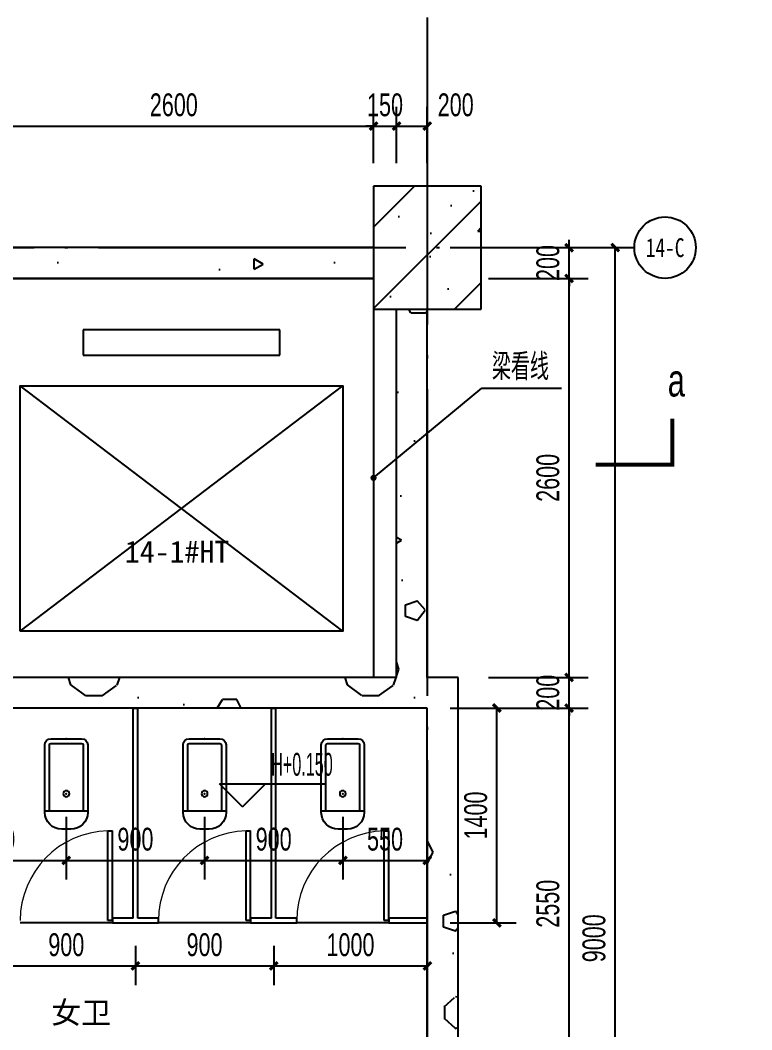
# Model space of a CAD drawing. Extents: x -26219 to 315419, y -160410 to -120810.
# Drawn here: x 282539 to 287301, y -135640 to -129061 of the extents above; entities that cross this region are included whole.
import ezdxf
from ezdxf.enums import TextEntityAlignment as Align
from ezdxf.xclip import XClip

# ---------------------------------------------------------------- set-up
doc = ezdxf.new("R2010")
doc.units = 0
doc.header["$LTSCALE"] = 1000
doc.header["$MEASUREMENT"] = 0
doc.header["$XCLIPFRAME"] = 0
doc.linetypes.add('104-14# 核心筒$2$DOTE', pattern=[2.4200000000000004, 2, -0.2, 0.02, -0.2])
for name, color, linetype in [('01-标注_尺寸', 124, 'Continuous'), ('01-标注_标高', 200, 'Continuous'), ('01-标注_符号', 200, 'Continuous'), ('02-TEXT_标注', 130, 'Continuous'), ('104-14# 核心筒$0$A-E_电梯', 171, 'Continuous'), ('104-14# 核心筒$0$A-I_卫-洁具', 241, 'Continuous'), ('104-14# 核心筒$0$A-I_卫-隔断', 214, 'Continuous'), ('104-14# 核心筒$0$A_STR-砌块墙', 121, 'Continuous'), ('104-14# 核心筒$2$01-标注_轴线坐标', 132, 'Continuous'), ('104-14# 核心筒$2$05-填充_天正', 26, 'Continuous'), ('104-14# 核心筒$2$A_AXIS-轴线', 36, '104-14# 核心筒$2$DOTE'), ('104-14# 核心筒$2$A_STR-砼柱', 51, 'Continuous'), ('104-14# 核心筒$2$AXIS_TEXT', 7, 'Continuous'), ('建-标注-文本', 254, 'Continuous'), ('建-标注-索引', 75, 'Continuous')]:
    doc.layers.add(name, color=color, linetype=linetype)
doc.styles.add('104-14# 核心筒$3$_TCH_AXIS', font='STXIHEI_0.TTF', dxfattribs={"width": 0.75})
doc.styles.add('_TCH_DIM', font='ros.shx', dxfattribs={"width": 0.75, "bigfont": 'jd.shx'})
doc.styles.add('_TCH_DIM_T3', font='ros.shx', dxfattribs={"width": 0.7058823529411765, "bigfont": 'jd.shx'})
doc.styles.add('_TCH_LABEL', font='ros.shx', dxfattribs={"bigfont": 'jd.shx'})
doc.styles.get("Standard").update_dxf_attribs({"font": 'STXIHEI_0.TTF'})
doc.dimstyles.new('_TCH_ARCH&&50', dxfattribs={"dimtxt": 148.75, "dimasz": 50, "dimexe": 125, "dimexo": 150, "dimgap": 63.12500000000001, "dimtad": 1, "dimdec": 0, "dimzin": 0, "dimdsep": 46, "dimtxsty": '_TCH_DIM_T3', "dimblk": 'ARCHTICK', "dimcen": 0.09, "dimclrt": 7, "dimazin": 2, "dimtfac": 1, "dimtdec": 0, "dimtix": 1, "dimtmove": 2, "dimatfit": 3, "dimfxl": 0, "dimtolj": 1, "dimtzin": 0, "dimarcsym": 0})
pattern_1 = [(0, (531, -549), (900, 1800), [0, -1800]), (0, (-522, -792), (900, 1800), [0, -1800]), (0, (63, -810), (900, 1800), [0, -1800]), (0, (702, -279), (900, 1800), [0, -1800]), (0, (-45, -900), (900, 1800), [0, -1800]), (0, (882, 855), (900, 1800), [0, -1800]), (0, (333.0000000000001, 711), (900, 1800), [0, -1800]), (0, (621, 486.0000000000001), (900, 1800), [0, -1800]), (0, (-846, 450), (900, 1800), [0, -1800]), (0, (36, 369), (900, 1800), [0, -1800]), (0, (-306, -90), (900, 1800), [0, -1800]), (0, (-288, -765), (900, 1800), [0, -1800]), (0, (387, -837), (900, 1800), [0, -1800]), (0, (882, -45), (900, 1800), [0, -1800]), (0, (-801, -324), (900, 1800), [0, -1800]), (0, (-648, -18), (900, 1800), [0, -1800]), (0, (54, -144), (900, 1800), [0, -1800]), (0, (-198, -405), (900, 1800), [0, -1800]), (0, (-341.9999999999999, 189), (900, 1800), [0, -1800]), (0, (-117, 864), (900, 1800), [0, -1800]), (0, (-729, -702), (900, 1800), [0, -1800]), (0, (261, 495), (900, 1800), [0, -1800]), (0, (-576, 522), (900, 1800), [0, -1800]), (0, (-720, 756), (900, 1800), [0, -1800]), (130.601294, (771.428574, 291.428568), (-4499.999950292954, 5400.0000236093), [79.024662, -33111.33300000001]), (18.4349488, (642.857148, 325.714284), (4499.999983404209, 1799.999986719667), [81.31572000000001, -11302.8837]), (90, (642.857148, 248.571432), (900.0000000000001, 1800), [77.14285199999999, -3522.85695]), (161.565051, (720, 222.857136), (-4500.000022657823, 1799.999865817234), [81.31572000000001, -11302.8837]), (53.1301023, (720, 222.857136), (900.0000017013604, 1799.99999914932), [85.71428999999999, -8914.285499999998]), (135, (788.571432, -694.28556), (-900.0001087984293, 1799.999878185604), [72.73098, -5018.4378]), (45, (685.714284, -694.28556), (899.999994247131, 1799.999992736902), [72.73098, -5018.4378]), (135, (737.1428579999999, -745.7142600000001), (-900.0001087984293, 1799.999878185604), [72.73098, -5018.4378]), (45, (737.1428579999999, -745.7142600000001), (899.999994247131, 1799.999992736902), [72.73098, -5018.4378]), (116.565051, (-77.14278, 514.285722), (-0.0001565789601976064, 3599.999902060561), [95.83147799999999, -1916.6295]), (180, (-119.99988, 599.999994), (-899.9999999999998, 1800), [102.857148, -1697.14275]), (63.43494880000001, (-265.7141999999999, 514.285722), (8.14843605922988e-06, 3599.999982559008), [95.83147799999999, -1916.6295]), (116.565051, (-222.8571, 428.571432), (-0.0001565789601976064, 3599.999902060561), [95.83147799999999, -1916.6295]), (0, (-222.8571, 428.571432), (900, 1800), [102.857148, -1697.14275]), (63.43494880000001, (-119.99988, 428.571432), (8.14843605922988e-06, 3599.999982559008), [95.83147799999999, -1916.6295]), (107.102728, (599.999994, -94.28562000000001), (-2699.999896777364, 9000.00001452043), [116.584038, -48848.7075]), (143.972626, (565.714278, 17.142858), (-17099.99978321427, 12599.999985739), [116.584038, -24366.06]), (180, (471.428568, 85.71428999999999), (-899.9999999999998, 1800), [111.428568, -1688.5713]), (36.02737329999999, (265.71429, 17.142858), (17099.99987362977, 12599.99986416658), [116.584038, -24366.06]), (71.5650511, (231.428574, -85.71419999999999), (2700.000013860985, 8999.99998450437), [108.420948, -11275.7784]), (107.102728, (265.71429, -197.14284), (-2699.999896777364, 9000.00001452043), [116.584038, -48848.7075]), (143.972626, (360, -265.7141999999999), (-17099.99978321427, 12599.999985739), [116.584038, -24366.06]), (0, (360, -265.7141999999999), (900, 1800), [111.428568, -1688.5713]), (36.02737329999999, (471.428568, -265.7141999999999), (17099.99987362977, 12599.99986416658), [116.584038, -24366.06]), (71.5650511, (565.714278, -197.14284), (2700.000013860985, 8999.99998450437), [108.420948, -11275.7784]), (150.255118, (617.1428520000001, 745.714278), (-2700.000006390409, 1799.999977695058), [69.10506, -14442.9588]), (90, (557.1428579999999, 711.42858), (900.0000000000001, 1800), [68.571432, -3531.42825]), (29.7448813, (557.1428579999999, 711.42858), (2700.000001590055, 1799.999991593464), [69.10506, -14442.9588]), (116.565051, (197.142858, -531.42858), (-0.0001565789601976064, 3599.999902060561), [95.83147799999999, -1916.6295]), (168.690067, (154.285722, -445.7142), (-8100.000006009299, 1799.999954832327), [87.41176200000001, -18269.0565]), (41.18592510000001, (0, -488.5713), (22499.99986367597, 19799.99982686525), [91.11553199999999, -38177.406]), (90, (0, -574.28568), (900.0000000000001, 1800), [85.71428999999999, -3514.2855]), (138.814074, (68.571432, -634.28562), (-22499.99960007064, 19800.0001261089), [91.11553199999999, -38177.406]), (16.6992442, (68.571432, -634.28562), (29699.99977654917, 8999.999905734196), [89.48835000000001, -37495.6125]), (60.9453959, (154.285722, -608.57136), (899.9999976116269, 1799.999984078114), [88.248258, -36976.0185]), (109.983106, (-557.14284, 222.857136), (-4500.000016949792, 12599.99996665506), [100.326006, -42036.59249999999]), (155.556045, (-591.4285199999999, 317.142864), (-11700.00004459817, 5399.999887808896), [103.568958, -43395.39449999999]), (24.4439547, (-779.99994, 317.142864), (11700.00000583643, 5399.999974027204), [103.568958, -43395.39449999999]), (70.01689340000001, (-814.28562, 222.857136), (4500.000013566429, 12599.99996874217), [100.326006, -42036.5925]), (109.983106, (-779.99994, 128.571426), (-4500.000016949792, 12599.99996665506), [100.326006, -42036.59249999999]), (160.016893, (-685.7141399999999, 94.28571), (-4500.000002644889, 1799.999918000023), [100.326006, -20968.1325]), (19.9831065, (-685.7141399999999, 94.28571), (4499.999975293225, 1799.999997144084), [100.326006, -20968.1325]), (70.01689340000001, (-591.4285199999999, 128.571426), (4500.000013566429, 12599.99996874217), [100.326006, -42036.5925]), (122.005383, (111.428568, 59.999994), (-900.0001207844099, 1799.999908112359), [80.862696, -16900.302]), (18.4349488, (-8.57142, 102.857148), (4499.999983404209, 1799.999986719667), [81.31572000000001, -11302.8837]), (90, (-8.57142, 25.714278), (900.0000000000001, 1800), [77.14285199999999, -3522.85695]), (161.565051, (68.571432, 0), (-4500.000022657823, 1799.999865817234), [81.31572000000001, -11302.8837]), (54.46232220000002, (68.571432, 0), (6299.999990871777, 8999.999986518196), [73.73421, -30894.6345]), (116.565051, (-411.42852, -377.14284), (-0.0001565789601976064, 3599.999902060561), [95.83147799999999, -1916.6295]), (180, (-454.28562, -291.42846), (-899.9999999999998, 1800), [94.28571, -1705.7142]), (59.0362434, (-599.9999399999999, -377.14284), (900.0000029295945, 1799.999991263332), [99.95918399999998, -20891.46599999999]), (120.963756, (-548.57142, -462.85704), (-900.0001229938932, 1799.999917339799), [99.959184, -20891.466]), (0, (-548.57142, -462.85704), (900, 1800), [94.28571, -1705.7142]), (63.43494880000001, (-454.28562, -462.85704), (8.14843605922988e-06, 3599.999982559008), [95.83147799999999, -1916.6295])]

# ---------------------------------------------------------------- blocks, each defined once
blk = doc.blocks.new('104-14# 核心筒$0$$lvtry$00000200')
at = {"color": 0}
for p, q in [((-109.7834388052506, -40.0000000100008, 1e-08), (-109.7834388052433, -469.6564289897615, 1e-08)), ((99.78343880524335, -30.0000000100008, 1e-08), (-99.78343880524335, -30.0000000100008, 1e-08)), ((109.7834388052361, -469.6564289897615, 1e-08), (109.7834388052361, -40.0000000100008, 1e-08))]:
    blk.add_line(p, q, dxfattribs=at)
at = {"color": 0, "elevation": 1e-08}
blk.add_lwpolyline([(99.78343880524335, -1.000080374069512e-08), (-99.78343880524335, -1.000080374069512e-08, 0.4142135623730951), (-139.7834388052433, -40.0000000100008), (-139.7834388052433, -479.6564289897615, 0.4142135623730951), (-29.78343880524335, -589.6564289897615), (29.78343880523607, -589.6564289897615, 0.4142135623730903), (139.7834388052361, -479.6564289897633), (139.7834388052361, -40.0000000100008, 0.4142135623730951)], format="xyb", close=True, dxfattribs=at)
blk.add_lwpolyline([(139.7834388052361, -469.6564289897615), (-139.7834388052433, -469.6564289897615)], dxfattribs=at)
at = {"color": 0}
blk.add_circle((0, -358.6146012114659, 1e-08), 20, dxfattribs=at)
for centre, start, end in [((-99.78343880525063, -40.0000000100008, 1e-08), 90, 180), ((99.78343880523607, -40.0000000100008, 1e-08), 0, 90)]:
    blk.add_arc(centre, 10, start, end, dxfattribs=at)
for p in [(0, 0), (0, -358.6146012114659, 1e-08)]:
    blk.add_point(p, dxfattribs=at)
blk = doc.blocks.new('104-14# 核心筒$0$hgfasg')
at = {"yscale": -1}
blk.add_blockref('104-14# 核心筒$0$$lvtry$00000200', (0, 200), dxfattribs=at)
blk = doc.blocks.new('104-14# 核心筒$0$wrert')
for p, q in [((300.0000000001164, 200.0000000001637), (1900.000000000116, 2300.000000000164)), ((300.0000000001164, 2300.000000000164), (1900.000000000116, 200.0000000001637)), ((2265.000000000116, 1890.120000000174), (2100.000000000175, 1890.120000000174)), ((2100.000000000175, 1890.120000000174), (2100.000000000175, 609.8800000001538)), ((2265.000000000116, 609.8800000001538), (2265.000000000116, 1890.120000000174)), ((2100.000000000175, 609.8800000001538), (2265.000000000116, 609.8800000001538))]:
    blk.add_line(p, q)
for points in [[(1.164153218269348e-10, 2600.000000000278), (2600.000000000175, 2600.000000000278), (2600.000000000175, -3.819877747446299e-11), (1.164153218269348e-10, -3.819877747446299e-11)], [(300.0000000001164, 2300.000000000164), (1900.000000000116, 2300.000000000164), (1900.000000000116, 200.0000000001637), (300.0000000001164, 200.0000000001637), (300.0000000001164, 2300.000000000164)]]:
    blk.add_lwpolyline(points, close=True)
blk = doc.blocks.new('104-14# 核心筒$0$$DorLib2D$00000001')
for p, q in [((0.45, 0.9750000000000001), (0.5000000000000002, 0.9750000000000001)), ((0.45, 0), (0.45, 0.9750000000000001)), ((0.5, 0), (0.5, 0.9750000000000001)), ((0.5, 0), (0.45, 0))]:
    blk.add_line(p, q)
at = {"lineweight": 13}
blk.add_arc((0.475, 0), 0.975, 91.4692835813538, 180, dxfattribs=at)
blk = doc.blocks.new('104-14# 核心筒')
at = {"layer": '104-14# 核心筒$2$05-填充_天正'}
h = blk.add_hatch(dxfattribs=at)
h.set_pattern_fill('钢筋混凝土', color=256, scale=150, style=0)
h.set_pattern_definition([(45, (0, 0), (-265.1650429449553, 265.1650429449553), []), (49.99999999999999, (0, 0), (1075.89027390113, -94.12820247389266), [112.5, -1237.5]), (355, (0, 0), (-208.1270004195, 1128.288200550018), [90, -990]), (100.4514, (89.65752, -7.84401), (867.7640725710323, 1034.15931309143), [95.610285, -1051.713168]), (46.18420000000002, (0, 300), (1600.861572938467, -248.2785214935271), [168.75, -1856.25]), (96.6356, (133.4051175, 279.3100395), (1401.994058323055, 1461.176806350663), [143.415432, -1577.5695]), (351.1842, (0, 300), (1401.992917700441, 1461.177901387987), [135, -1485]), (21, (150, 225), (895.3605781776924, -603.9283359980083), [112.5, -1237.5]), (326.0000000000001, (150, 225), (364.9729978823726, 1087.725067570279), [90, -990]), (71.4514, (224.6133495, 174.672591), (1260.333942872235, 483.7957450649286), [95.610285, -1051.713168]), (37.50000000000001, (0, 0), (18.239782975936, 499.3407807469673), [0, -977.9999999999999, 0, -1005, 0, -993.75]), (7.499999999999999, (0, 0), (394.6043061632229, 591.6175678235404), [0, -573, 0, -955.5, 0, -378.75]), (327.5, (-334.5, 0), (800.7336542586136, -33.83230760156963), [0, -375, 0, -1170, 0, -1552.5]), (317.5, (-484.5, 0), (874.7792540135794, 150.1574734984766), [0, -487.5, 0, -777, 0, -1102.5])])
h.paths.add_polyline_path([(41049.99999999996, 105400), (41749.99999999996, 105400), (41749.99999999996, 106200), (41049.99999999996, 106200)])
h = blk.add_hatch(dxfattribs=at)
h.set_pattern_fill('加气混凝土', color=256, scale=150, style=0)
h.set_pattern_definition(pattern_1)
h.paths.add_polyline_path([(41049.99999999996, 105600.0002015423), (41049.99999999996, 105800.0002015422), (38250.00029705995, 105800.0002015423), (38450.00029705989, 105600.0002015423)])
h = blk.add_hatch(dxfattribs=at)
h.set_pattern_fill('加气混凝土', color=256, scale=150, style=0)
h.set_pattern_definition(pattern_1)
h.paths.add_polyline_path([(41400.00000000016, 105400), (41199.99999999998, 105400), (41199.99999999993, 103000.0002015423), (41300.00000000004, 102933.3335348756), (41400.00000000009, 103000.0002015424)])
h = blk.add_hatch(dxfattribs=at)
h.set_pattern_fill('加气混凝土', color=256, scale=150, style=0)
h.set_pattern_definition(pattern_1)
h.paths.add_polyline_path([(41300.00000000004, 102933.3335348756), (41199.99999999993, 103000.0002015423), (38450.00029705984, 103000.0002015423), (38350.00029705987, 102933.3335348755), (38350.00029705989, 102800.0002015422), (41300.00000000009, 102800.0002015422)])
h = blk.add_hatch(dxfattribs=at)
h.set_pattern_fill('加气混凝土', color=256, scale=150, style=0)
h.set_pattern_definition(pattern_1)
h.paths.add_polyline_path([(41400.00000000009, 102800.0002015424), (41600.00000000009, 103000.0002015424), (41400.00000000009, 103000.0002015424), (41300.00000000004, 102933.3335348756), (41300.00000000009, 102800.0002015422)])
h = blk.add_hatch(dxfattribs=at)
h.set_pattern_fill('加气混凝土', color=256, scale=150, style=0)
h.set_pattern_definition(pattern_1)
h.paths.add_polyline_path([(41466.66666666664, 100150.0002015421), (41600.00000000003, 100150.0002015422), (41600.00000000009, 103000.0002015424), (41400.00000000009, 102800.0002015424), (41400.00000000004, 100250.000201542)])
at = {"layer": '104-14# 核心筒$0$A-I_卫-隔断'}
for p, q in [((39484.99999999796, 101430.0002014765), (39484.99999999776, 102800.0002014765)), ((39484.99999999776, 102800.0002014765), (39514.99999999776, 102800.0002014765)), ((39514.99999999796, 101430.0002014764), (39514.99999999776, 102800.0002014765)), ((40384.99999999761, 101430.0002014764), (40384.99999999776, 102800.0002014765)), ((40384.99999999776, 102800.0002014765), (40414.99999999776, 102800.0002014765)), ((40414.99999999796, 101430.0002014767), (40414.99999999776, 102800.0002014765)), ((39349.99999988892, 101400.0002014765), (38749.99999988892, 101400.0002014765)), ((39484.99999999796, 101430.0002014765), (39349.99999988874, 101430.0002014768)), ((39349.99999988874, 101430.0002014768), (39349.99999988874, 101400.0002014766)), ((39349.99999988874, 101400.0002014766), (39499.99999999776, 101400.0002014765)), ((39499.99999999776, 101400.0002014765), (39649.99999988874, 101400.0002014764)), ((39649.99999988874, 101430.0002014762), (39514.99999999796, 101430.0002014764)), ((39649.99999988874, 101400.0002014764), (39649.99999988874, 101430.0002014762)), ((40249.99999988893, 101400.0002014765), (39649.99999988893, 101400.0002014765)), ((40384.99999999761, 101430.0002014764), (40249.99999988874, 101430.0002014762)), ((40249.99999988874, 101430.0002014762), (40249.99999988874, 101400.0002014764)), ((40249.99999988874, 101400.0002014764), (40399.99999999776, 101400.0002014765)), ((40399.99999999776, 101400.0002014765), (40549.99999988874, 101400.0002014767)), ((40549.99999988874, 101430.0002014767), (40414.99999999796, 101430.0002014767)), ((40549.99999988874, 101400.0002014767), (40549.99999988874, 101430.0002014767)), ((41149.99999988894, 101400.0002014765), (40549.99999988894, 101400.0002014765)), ((41400.00000000009, 101430.0002014765), (41149.99999989272, 101430.0002014766)), ((41149.99999989272, 101430.0002014766), (41149.99999989271, 101400.0002014767)), ((41149.99999989271, 101400.0002014767), (41400.00000000009, 101400.0002014765)), ((41400.00000000009, 101400.0002014765), (41400.00000000009, 101430.0002014765))]:
    blk.add_line(p, q, dxfattribs=at)
at = {"layer": '104-14# 核心筒$0$A_STR-砌块墙'}
for p, q in [((41049.99999999999, 105800.0002015423), (38250.00029705995, 105800.0002015423)), ((41050, 105600.0002015424), (38450.00029705989, 105600.0002015423)), ((41199.99999999993, 103000.0002015423), (41199.99999999996, 105400)), ((41400.00000000009, 103000.0002015424), (41400.00000000013, 105400)), ((41199.99999999993, 103000.0002015423), (38450.00029705984, 103000.0002015423)), ((41600.00000000009, 103000.0002015424), (41400.00000000009, 103000.0002015424)), ((41600.00000000003, 100150.0002015422), (41600.00000000009, 103000.0002015424)), ((41300.00000000009, 102800.0002015422), (38350.00029705989, 102800.0002015422)), ((41400.00000000009, 102800.0002015424), (41300.00000000009, 102800.0002015422)), ((41400.00000000004, 100250.000201542), (41400.00000000009, 102800.0002015424))]:
    blk.add_line(p, q, dxfattribs=at)
at = {"layer": '104-14# 核心筒$2$A_AXIS-轴线'}
for p, q in [((41399.99999999997, 139633.6034567634), (41399.99999999997, 80554.87603027455)), ((-9370.123865286841, 105800), (120259.9219097959, 105800))]:
    blk.add_line(p, q, dxfattribs=at)
at = {"layer": '104-14# 核心筒$2$A_STR-砼柱'}
for p, q in [((41749.99999999996, 106200), (41049.99999999996, 106200)), ((41049.99999999996, 106200), (41049.99999999996, 105400)), ((41749.99999999996, 105400), (41749.99999999996, 106200)), ((41049.99999999996, 105400), (41749.99999999996, 105400))]:
    blk.add_line(p, q, dxfattribs=at)
at = {"layer": '104-14# 核心筒$0$A-E_电梯', "rotation": 90}
blk.add_blockref('104-14# 核心筒$0$wrert', (41049.99999999997, 103000.000201542), dxfattribs=at)
at = {"layer": '104-14# 核心筒$0$A-I_卫-洁具', "ltscale": 0.1, "rotation": 180}
for p in [(39049.99999999776, 102800.0002014762), (39949.99999999776, 102800.0002014762), (40849.99999999776, 102800.0002014762)]:
    blk.add_blockref('104-14# 核心筒$0$hgfasg', p, dxfattribs=at)
at = {"layer": '104-14# 核心筒$0$A-I_卫-隔断', "xscale": -600, "yscale": -600, "zscale": 30, "rotation": 180}
for p in [(39049.99999988892, 101415.0002014765), (39949.99999988893, 101415.0002014765), (40849.99999988894, 101415.0002014765)]:
    blk.add_blockref('104-14# 核心筒$0$$DorLib2D$00000001', p, dxfattribs=at)
blk = doc.blocks.new('_ArchTick')
at = {"color": 0, "linetype": 'ByBlock', "const_width": 0.4}
blk.add_lwpolyline([(-0.5, -0.5), (0.5, 0.5)], dxfattribs=at)
blk = doc.blocks.new('*D1571')
at = {"layer": '01-标注_尺寸', "color": 0, "lineweight": -2, "transparency": 16777216}
for p, q in [((286111.8886362454, -130543.4304313833), (286111.8886362454, -130493.4304313833)), ((285586.8886362454, -130543.4304313833), (286236.8886362454, -130543.4304313833)), ((286111.8886362454, -130743.4302298411), (286111.8886362454, -130543.4304313833)), ((285586.8886362454, -130743.4302298411), (286236.8886362454, -130743.4302298411)), ((286111.8886362454, -130743.4302298411), (286111.8886362454, -130793.4302298411))]:
    blk.add_line(p, q, dxfattribs=at)
at = {"layer": 'Defpoints', "color": 0, "transparency": 16777216}
for p in [(285436.8886362454, -130543.4304313833), (286111.8886362454, -130543.4304313833), (285436.8886362454, -130743.4302298411)]:
    blk.add_point(p, dxfattribs=at)
at = {"layer": '01-标注_尺寸', "color": 0, "lineweight": -2, "transparency": 16777216, "xscale": 50, "yscale": 50, "zscale": 50}
for p, rotation in [((286111.8886362454, -130543.4304313833), 270), ((286111.8886362454, -130743.4302298411), 90)]:
    blk.add_blockref('_ArchTick', p, dxfattribs=dict(at, rotation=rotation))
at = {"layer": '01-标注_尺寸', "color": 7, "transparency": 16777216, "insert": (285974.3886362454, -130643.4303306122), "char_height": 148.75, "attachment_point": 5, "rotation": 90, "style": '_TCH_DIM_T3'}
blk.add_mtext('\\A1;200', dxfattribs=at)
blk = doc.blocks.new('*D1572')
at = {"layer": '01-标注_尺寸', "color": 0, "lineweight": -2, "transparency": 16777216}
for p, q in [((285586.8886362454, -130743.4302298411), (286236.8886362455, -130743.4302298411)), ((286111.8886362454, -133343.4302298412), (286111.8886362455, -130743.4302298411)), ((285586.8886362454, -133343.4302298412), (286236.8886362454, -133343.4302298412))]:
    blk.add_line(p, q, dxfattribs=at)
at = {"layer": 'Defpoints', "color": 0, "transparency": 16777216}
for p in [(285436.8886362454, -130743.4302298411), (286111.8886362455, -130743.4302298411), (285436.8886362454, -133343.4302298412)]:
    blk.add_point(p, dxfattribs=at)
at = {"layer": '01-标注_尺寸', "color": 0, "lineweight": -2, "transparency": 16777216, "xscale": 50, "yscale": 50, "zscale": 50}
for p, rotation in [((286111.8886362455, -130743.4302298411), 90), ((286111.8886362454, -133343.4302298412), 270)]:
    blk.add_blockref('_ArchTick', p, dxfattribs=dict(at, rotation=rotation))
at = {"layer": '01-标注_尺寸', "color": 7, "transparency": 16777216, "insert": (285974.3886362455, -132043.4302298411), "char_height": 148.75, "attachment_point": 5, "rotation": 90, "style": '_TCH_DIM_T3'}
blk.add_mtext('\\A1;2600', dxfattribs=at)
blk = doc.blocks.new('*D1573')
at = {"layer": '01-标注_尺寸', "color": 0, "lineweight": -2, "transparency": 16777216}
for p, q in [((285586.8886362454, -133343.4302298412), (286236.8886362454, -133343.4302298412)), ((286111.8886362454, -133343.4302298412), (286111.8886362454, -133293.4302298412)), ((286111.8886362454, -133543.4302298411), (286111.8886362454, -133343.4302298412)), ((285586.8886362454, -133543.4302298411), (286236.8886362454, -133543.4302298411)), ((286111.8886362454, -133543.4302298411), (286111.8886362454, -133593.4302298411))]:
    blk.add_line(p, q, dxfattribs=at)
at = {"layer": 'Defpoints', "color": 0, "transparency": 16777216}
for p in [(285436.8886362454, -133343.4302298412), (286111.8886362454, -133343.4302298412), (285436.8886362454, -133543.4302298411)]:
    blk.add_point(p, dxfattribs=at)
at = {"layer": '01-标注_尺寸', "color": 0, "lineweight": -2, "transparency": 16777216, "xscale": 50, "yscale": 50, "zscale": 50}
for p, rotation in [((286111.8886362454, -133343.4302298412), 270), ((286111.8886362454, -133543.4302298411), 90)]:
    blk.add_blockref('_ArchTick', p, dxfattribs=dict(at, rotation=rotation))
at = {"layer": '01-标注_尺寸', "color": 7, "transparency": 16777216, "insert": (285974.3886362455, -133443.4302298411), "char_height": 148.75, "attachment_point": 5, "rotation": 90, "style": '_TCH_DIM_T3'}
blk.add_mtext('\\A1;200', dxfattribs=at)
blk = doc.blocks.new('*D1574')
at = {"layer": '01-标注_尺寸', "color": 0, "lineweight": -2, "transparency": 16777216}
for p, q in [((285586.8886362454, -133543.4302298411), (286236.8886362454, -133543.4302298411)), ((286111.8886362454, -136093.4302298411), (286111.8886362454, -133543.4302298411)), ((285586.8886362454, -136093.4302298411), (286236.8886362454, -136093.4302298411))]:
    blk.add_line(p, q, dxfattribs=at)
at = {"layer": 'Defpoints', "color": 0, "transparency": 16777216}
for p in [(285436.8886362454, -133543.4302298411), (286111.8886362454, -133543.4302298411), (285436.8886362454, -136093.4302298411)]:
    blk.add_point(p, dxfattribs=at)
at = {"layer": '01-标注_尺寸', "color": 0, "lineweight": -2, "transparency": 16777216, "xscale": 50, "yscale": 50, "zscale": 50}
for p, rotation in [((286111.8886362454, -133543.4302298411), 90), ((286111.8886362454, -136093.4302298411), 270)]:
    blk.add_blockref('_ArchTick', p, dxfattribs=dict(at, rotation=rotation))
at = {"layer": '01-标注_尺寸', "color": 7, "transparency": 16777216, "insert": (285974.3886362455, -134818.4302298411), "char_height": 148.75, "attachment_point": 5, "rotation": 90, "style": '_TCH_DIM_T3'}
blk.add_mtext('\\A1;2550', dxfattribs=at)
blk = doc.blocks.new('*D1592')
at = {"layer": '01-标注_尺寸', "color": 0, "lineweight": -2, "transparency": 16777216}
for p, q in [((284638.7495789468, -134252.0448311186), (284638.7495789468, -134661.1536708694)), ((285188.7495789491, -134252.0448311186), (285188.7495789491, -134661.1536708694)), ((284638.7495789468, -134536.1536708694), (285188.7495789491, -134536.1536708694))]:
    blk.add_line(p, q, dxfattribs=at)
at = {"layer": 'Defpoints', "color": 0, "transparency": 16777216}
for p in [(284638.7495789468, -134102.0448311186), (285188.7495789491, -134102.0448311186), (285188.7495789491, -134536.1536708694)]:
    blk.add_point(p, dxfattribs=at)
at = {"layer": '01-标注_尺寸', "color": 0, "lineweight": -2, "transparency": 16777216, "xscale": 50, "yscale": 50, "zscale": 50, "rotation": 180}
blk.add_blockref('_ArchTick', (284638.7495789468, -134536.1536708694), dxfattribs=at)
at = {"layer": '01-标注_尺寸', "color": 0, "lineweight": -2, "transparency": 16777216, "xscale": 50, "yscale": 50, "zscale": 50}
blk.add_blockref('_ArchTick', (285188.7495789491, -134536.1536708694), dxfattribs=at)
at = {"layer": '01-标注_尺寸', "color": 7, "transparency": 16777216, "insert": (284913.749578948, -134398.6536708694), "char_height": 148.75, "attachment_point": 5, "style": '_TCH_DIM_T3'}
blk.add_mtext('\\A1;550', dxfattribs=at)
blk = doc.blocks.new('*D1593')
at = {"layer": '01-标注_尺寸', "color": 0, "lineweight": -2, "transparency": 16777216}
for p, q in [((283738.7495789469, -134252.0448311186), (283738.7495789469, -134661.1536708694)), ((284638.7495789468, -134252.0448311186), (284638.7495789468, -134661.1536708694)), ((283738.7495789469, -134536.1536708694), (284638.7495789468, -134536.1536708694))]:
    blk.add_line(p, q, dxfattribs=at)
at = {"layer": 'Defpoints', "color": 0, "transparency": 16777216}
for p in [(283738.7495789469, -134102.0448311186), (284638.7495789468, -134102.0448311186), (284638.7495789468, -134536.1536708694)]:
    blk.add_point(p, dxfattribs=at)
at = {"layer": '01-标注_尺寸', "color": 0, "lineweight": -2, "transparency": 16777216, "xscale": 50, "yscale": 50, "zscale": 50, "rotation": 180}
blk.add_blockref('_ArchTick', (283738.7495789469, -134536.1536708694), dxfattribs=at)
at = {"layer": '01-标注_尺寸', "color": 0, "lineweight": -2, "transparency": 16777216, "xscale": 50, "yscale": 50, "zscale": 50}
blk.add_blockref('_ArchTick', (284638.7495789468, -134536.1536708694), dxfattribs=at)
at = {"layer": '01-标注_尺寸', "color": 7, "transparency": 16777216, "insert": (284188.7495789469, -134398.6536708694), "char_height": 148.75, "attachment_point": 5, "style": '_TCH_DIM_T3'}
blk.add_mtext('\\A1;900', dxfattribs=at)
blk = doc.blocks.new('*D1594')
at = {"layer": '01-标注_尺寸', "color": 0, "lineweight": -2, "transparency": 16777216}
for p, q in [((282838.7495789469, -134252.0448311186), (282838.7495789469, -134661.1536708694)), ((283738.7495789469, -134252.0448311186), (283738.7495789469, -134661.1536708694)), ((282838.7495789469, -134536.1536708694), (283738.7495789469, -134536.1536708694))]:
    blk.add_line(p, q, dxfattribs=at)
at = {"layer": 'Defpoints', "color": 0, "transparency": 16777216}
for p in [(282838.7495789469, -134102.0448311186), (283738.7495789469, -134102.0448311186), (283738.7495789469, -134536.1536708694)]:
    blk.add_point(p, dxfattribs=at)
at = {"layer": '01-标注_尺寸', "color": 0, "lineweight": -2, "transparency": 16777216, "xscale": 50, "yscale": 50, "zscale": 50, "rotation": 180}
blk.add_blockref('_ArchTick', (282838.7495789469, -134536.1536708694), dxfattribs=at)
at = {"layer": '01-标注_尺寸', "color": 0, "lineweight": -2, "transparency": 16777216, "xscale": 50, "yscale": 50, "zscale": 50}
blk.add_blockref('_ArchTick', (283738.7495789469, -134536.1536708694), dxfattribs=at)
at = {"layer": '01-标注_尺寸', "color": 7, "transparency": 16777216, "insert": (283288.7495789469, -134398.6536708694), "char_height": 148.75, "attachment_point": 5, "style": '_TCH_DIM_T3'}
blk.add_mtext('\\A1;900', dxfattribs=at)
blk = doc.blocks.new('*D1595')
at = {"layer": '01-标注_尺寸', "color": 0, "lineweight": -2, "transparency": 16777216}
for p, q in [((281938.7495789491, -134252.0448311186), (281938.7495789491, -134661.1536708694)), ((282838.7495789469, -134252.0448311186), (282838.7495789469, -134661.1536708694)), ((281938.7495789491, -134536.1536708694), (282838.7495789469, -134536.1536708694))]:
    blk.add_line(p, q, dxfattribs=at)
at = {"layer": 'Defpoints', "color": 0, "transparency": 16777216}
for p in [(281938.7495789491, -134102.0448311186), (282838.7495789469, -134102.0448311186), (282838.7495789469, -134536.1536708694)]:
    blk.add_point(p, dxfattribs=at)
at = {"layer": '01-标注_尺寸', "color": 0, "lineweight": -2, "transparency": 16777216, "xscale": 50, "yscale": 50, "zscale": 50, "rotation": 180}
blk.add_blockref('_ArchTick', (281938.7495789491, -134536.1536708694), dxfattribs=at)
at = {"layer": '01-标注_尺寸', "color": 0, "lineweight": -2, "transparency": 16777216, "xscale": 50, "yscale": 50, "zscale": 50}
blk.add_blockref('_ArchTick', (282838.7495789469, -134536.1536708694), dxfattribs=at)
at = {"layer": '01-标注_尺寸', "color": 7, "transparency": 16777216, "insert": (282388.749578948, -134398.6536708694), "char_height": 148.75, "attachment_point": 5, "style": '_TCH_DIM_T3'}
blk.add_mtext('\\A1;900', dxfattribs=at)
blk = doc.blocks.new('*D1620')
at = {"layer": '01-标注_尺寸', "color": 0, "lineweight": -2, "transparency": 16777216}
for p, q in [((285961.8886362454, -130543.4304313833), (286536.8886362455, -130543.4304313833)), ((286411.8886362454, -139543.4304313833), (286411.8886362455, -130543.4304313833)), ((285961.8886362454, -139543.4304313833), (286536.8886362454, -139543.4304313833))]:
    blk.add_line(p, q, dxfattribs=at)
at = {"layer": 'Defpoints', "color": 0, "transparency": 16777216}
for p in [(285811.8886362454, -130543.4304313833), (286411.8886362455, -130543.4304313833), (285811.8886362454, -139543.4304313833)]:
    blk.add_point(p, dxfattribs=at)
at = {"layer": '01-标注_尺寸', "color": 0, "lineweight": -2, "transparency": 16777216, "xscale": 50, "yscale": 50, "zscale": 50}
for p, rotation in [((286411.8886362455, -130543.4304313833), 90), ((286411.8886362454, -139543.4304313833), 270)]:
    blk.add_blockref('_ArchTick', p, dxfattribs=dict(at, rotation=rotation))
at = {"layer": '01-标注_尺寸', "color": 7, "transparency": 16777216, "insert": (286274.3886362455, -135043.4304313833), "char_height": 148.75, "attachment_point": 5, "rotation": 90, "style": '_TCH_DIM_T3'}
blk.add_mtext('\\A1;9000', dxfattribs=at)
blk = doc.blocks.new('*D1651')
at = {"layer": '01-标注_尺寸', "color": 0, "lineweight": -2, "transparency": 16777216}
for p, q in [((282238.7498760093, -129993.4304313822), (282238.7498760093, -129626.2292019022)), ((284838.7495789493, -129993.4304313831), (284838.7495789493, -129626.2292019022)), ((282238.7498760093, -129751.2292019022), (284838.7495789493, -129751.2292019022))]:
    blk.add_line(p, q, dxfattribs=at)
at = {"layer": 'Defpoints', "color": 0, "transparency": 16777216}
for p in [(284838.7495789493, -129751.2292019022), (282238.7498760093, -130143.4304313822), (284838.7495789493, -130143.4304313831)]:
    blk.add_point(p, dxfattribs=at)
at = {"layer": '01-标注_尺寸', "color": 0, "lineweight": -2, "transparency": 16777216, "xscale": 50, "yscale": 50, "zscale": 50, "rotation": 180}
blk.add_blockref('_ArchTick', (282238.7498760093, -129751.2292019022), dxfattribs=at)
at = {"layer": '01-标注_尺寸', "color": 0, "lineweight": -2, "transparency": 16777216, "xscale": 50, "yscale": 50, "zscale": 50}
blk.add_blockref('_ArchTick', (284838.7495789493, -129751.2292019022), dxfattribs=at)
at = {"layer": '01-标注_尺寸', "color": 7, "transparency": 16777216, "insert": (283538.7497274793, -129613.7292019022), "char_height": 148.75, "attachment_point": 5, "style": '_TCH_DIM_T3'}
blk.add_mtext('\\A1;2600', dxfattribs=at)
blk = doc.blocks.new('*D1652')
at = {"layer": '01-标注_尺寸', "color": 0, "lineweight": -2, "transparency": 16777216}
for p, q in [((284838.7495789493, -129993.4304313831), (284838.7495789493, -129626.2292019027)), ((284988.7495789495, -129993.4304313832), (284988.7495789495, -129626.2292019027)), ((284838.7495789493, -129751.2292019027), (284788.7495789493, -129751.2292019027)), ((284838.7495789493, -129751.2292019027), (284988.7495789495, -129751.2292019027)), ((284988.7495789495, -129751.2292019027), (285038.7495789495, -129751.2292019027))]:
    blk.add_line(p, q, dxfattribs=at)
at = {"layer": 'Defpoints', "color": 0, "transparency": 16777216}
for p in [(284988.7495789495, -129751.2292019027), (284838.7495789493, -130143.4304313831), (284988.7495789495, -130143.4304313832)]:
    blk.add_point(p, dxfattribs=at)
at = {"layer": '01-标注_尺寸', "color": 0, "lineweight": -2, "transparency": 16777216, "xscale": 50, "yscale": 50, "zscale": 50}
blk.add_blockref('_ArchTick', (284838.7495789493, -129751.2292019027), dxfattribs=at)
at = {"layer": '01-标注_尺寸', "color": 0, "lineweight": -2, "transparency": 16777216, "xscale": 50, "yscale": 50, "zscale": 50, "rotation": 180}
blk.add_blockref('_ArchTick', (284988.7495789495, -129751.2292019027), dxfattribs=at)
at = {"layer": '01-标注_尺寸', "color": 7, "transparency": 16777216, "insert": (284913.7495789494, -129613.7292019027), "char_height": 148.75, "attachment_point": 5, "style": '_TCH_DIM_T3'}
blk.add_mtext('\\A1;150', dxfattribs=at)
blk = doc.blocks.new('*D1653')
at = {"layer": '01-标注_尺寸', "color": 0, "lineweight": -2, "transparency": 16777216}
for p, q in [((284988.7495789495, -129993.4304313832), (284988.7495789495, -129626.2292019028)), ((285188.7495789492, -129993.4304313833), (285188.7495789492, -129626.2292019028)), ((284988.7495789495, -129751.2292019028), (285188.7495789492, -129751.2292019028))]:
    blk.add_line(p, q, dxfattribs=at)
at = {"layer": 'Defpoints', "color": 0, "transparency": 16777216}
for p in [(285188.7495789492, -129751.2292019028), (284988.7495789495, -130143.4304313832), (285188.7495789492, -130143.4304313833)]:
    blk.add_point(p, dxfattribs=at)
at = {"layer": '01-标注_尺寸', "color": 0, "lineweight": -2, "transparency": 16777216, "xscale": 50, "yscale": 50, "zscale": 50, "rotation": 180}
blk.add_blockref('_ArchTick', (284988.7495789495, -129751.2292019028), dxfattribs=at)
at = {"layer": '01-标注_尺寸', "color": 0, "lineweight": -2, "transparency": 16777216, "xscale": 50, "yscale": 50, "zscale": 50}
blk.add_blockref('_ArchTick', (285188.7495789492, -129751.2292019028), dxfattribs=at)
at = {"layer": '01-标注_尺寸', "color": 7, "transparency": 16777216, "insert": (285373.7495789491, -129613.7292019029), "char_height": 148.75, "attachment_point": 5, "style": '_TCH_DIM_T3'}
blk.add_mtext('\\A1;200', dxfattribs=at)
blk = doc.blocks.new('*D1658')
at = {"layer": '01-标注_尺寸', "color": 0, "lineweight": -2, "transparency": 16777216}
for p, q in [((282388.7495789448, -135093.4302299068), (282388.7495789448, -135348.6641350017)), ((283288.7495789469, -135093.4302299068), (283288.7495789469, -135348.6641350017)), ((282388.7495789448, -135223.6641350017), (283288.7495789469, -135223.6641350017))]:
    blk.add_line(p, q, dxfattribs=at)
at = {"layer": 'Defpoints', "color": 0, "transparency": 16777216}
for p in [(282388.7495789448, -134943.4302299068), (283288.7495789469, -134943.4302299068), (283288.7495789469, -135223.6641350017)]:
    blk.add_point(p, dxfattribs=at)
at = {"layer": '01-标注_尺寸', "color": 0, "lineweight": -2, "transparency": 16777216, "xscale": 50, "yscale": 50, "zscale": 50, "rotation": 180}
blk.add_blockref('_ArchTick', (282388.7495789448, -135223.6641350017), dxfattribs=at)
at = {"layer": '01-标注_尺寸', "color": 0, "lineweight": -2, "transparency": 16777216, "xscale": 50, "yscale": 50, "zscale": 50}
blk.add_blockref('_ArchTick', (283288.7495789469, -135223.6641350017), dxfattribs=at)
at = {"layer": '01-标注_尺寸', "color": 7, "transparency": 16777216, "insert": (282838.7495789459, -135086.1641350017), "char_height": 148.75, "attachment_point": 5, "style": '_TCH_DIM_T3'}
blk.add_mtext('\\A1;900', dxfattribs=at)
blk = doc.blocks.new('*D1659')
at = {"layer": '01-标注_尺寸', "color": 0, "lineweight": -2, "transparency": 16777216}
for p, q in [((283288.7495789469, -135093.4302299068), (283288.7495789469, -135348.6641350017)), ((284188.7495789469, -135093.4302299068), (284188.7495789469, -135348.6641350017)), ((283288.7495789469, -135223.6641350017), (284188.7495789469, -135223.6641350017))]:
    blk.add_line(p, q, dxfattribs=at)
at = {"layer": 'Defpoints', "color": 0, "transparency": 16777216}
for p in [(283288.7495789469, -134943.4302299068), (284188.7495789469, -134943.4302299068), (284188.7495789469, -135223.6641350017)]:
    blk.add_point(p, dxfattribs=at)
at = {"layer": '01-标注_尺寸', "color": 0, "lineweight": -2, "transparency": 16777216, "xscale": 50, "yscale": 50, "zscale": 50, "rotation": 180}
blk.add_blockref('_ArchTick', (283288.7495789469, -135223.6641350017), dxfattribs=at)
at = {"layer": '01-标注_尺寸', "color": 0, "lineweight": -2, "transparency": 16777216, "xscale": 50, "yscale": 50, "zscale": 50}
blk.add_blockref('_ArchTick', (284188.7495789469, -135223.6641350017), dxfattribs=at)
at = {"layer": '01-标注_尺寸', "color": 7, "transparency": 16777216, "insert": (283738.7495789469, -135086.1641350017), "char_height": 148.75, "attachment_point": 5, "style": '_TCH_DIM_T3'}
blk.add_mtext('\\A1;900', dxfattribs=at)
blk = doc.blocks.new('*D1660')
at = {"layer": '01-标注_尺寸', "color": 0, "lineweight": -2, "transparency": 16777216}
for p, q in [((284188.7495789469, -135093.4302299068), (284188.7495789469, -135348.6641350017)), ((285188.7495789491, -135093.4302299068), (285188.7495789491, -135348.6641350017)), ((284188.7495789469, -135223.6641350017), (285188.7495789491, -135223.6641350017))]:
    blk.add_line(p, q, dxfattribs=at)
at = {"layer": 'Defpoints', "color": 0, "transparency": 16777216}
for p in [(284188.7495789469, -134943.4302299068), (285188.7495789491, -134943.4302299068), (285188.7495789491, -135223.6641350017)]:
    blk.add_point(p, dxfattribs=at)
at = {"layer": '01-标注_尺寸', "color": 0, "lineweight": -2, "transparency": 16777216, "xscale": 50, "yscale": 50, "zscale": 50, "rotation": 180}
blk.add_blockref('_ArchTick', (284188.7495789469, -135223.6641350017), dxfattribs=at)
at = {"layer": '01-标注_尺寸', "color": 0, "lineweight": -2, "transparency": 16777216, "xscale": 50, "yscale": 50, "zscale": 50}
blk.add_blockref('_ArchTick', (285188.7495789491, -135223.6641350017), dxfattribs=at)
at = {"layer": '01-标注_尺寸', "color": 7, "transparency": 16777216, "insert": (284688.749578948, -135086.1641350017), "char_height": 148.75, "attachment_point": 5, "style": '_TCH_DIM_T3'}
blk.add_mtext('\\A1;1000', dxfattribs=at)
blk = doc.blocks.new('*D1661')
at = {"layer": '01-标注_尺寸', "color": 0, "lineweight": -2, "transparency": 16777216}
for p, q in [((285338.7495789492, -133543.4302298411), (285766.9550246078, -133543.4302298411)), ((285641.9550246078, -134943.4302299068), (285641.9550246078, -133543.4302298411)), ((285338.7495789491, -134943.4302299068), (285766.9550246078, -134943.4302299068))]:
    blk.add_line(p, q, dxfattribs=at)
at = {"layer": 'Defpoints', "color": 0, "transparency": 16777216}
for p in [(285188.7495789492, -133543.4302298411), (285641.9550246078, -133543.4302298411), (285188.7495789491, -134943.4302299068)]:
    blk.add_point(p, dxfattribs=at)
at = {"layer": '01-标注_尺寸', "color": 0, "lineweight": -2, "transparency": 16777216, "xscale": 50, "yscale": 50, "zscale": 50}
for p, rotation in [((285641.9550246078, -133543.4302298411), 90), ((285641.9550246078, -134943.4302299068), 270)]:
    blk.add_blockref('_ArchTick', p, dxfattribs=dict(at, rotation=rotation))
at = {"layer": '01-标注_尺寸', "color": 7, "transparency": 16777216, "insert": (285504.4550246079, -134243.4302298739), "char_height": 148.75, "attachment_point": 5, "rotation": 90, "style": '_TCH_DIM_T3'}
blk.add_mtext('\\A1;1400', dxfattribs=at)

msp = doc.modelspace()

# ---------------------------------------------------------------- linework, layer by layer
at = {"layer": '01-标注_标高'}
for p, q in [((283985.0637693077, -134186.5446790624), (283835.0637693077, -134036.5446790624)), ((283835.0637693077, -134036.5446790624), (284531.3137693077, -134036.5446790624)), ((283985.0637693077, -134186.5446790624), (284135.0637693077, -134036.5446790624))]:
    msp.add_line(p, q, dxfattribs=at)
at = {"layer": '01-标注_符号', "const_width": 25}
msp.add_lwpolyline([(286284.2622270666, -131956.9307398415), (286784.2622270666, -131956.9307398415), (286784.2622270666, -131656.9307398415)], dxfattribs=at)
at = {"layer": '104-14# 核心筒$2$01-标注_轴线坐标'}
msp.add_line((285336.8886362454, -130543.4304313833), (286536.8886362454, -130543.4304313833), dxfattribs=at)
msp.add_circle((286736.8886362454, -130543.4304313833), 200, dxfattribs=at)
at = {"layer": '建-标注-索引'}
for p, q in [((284838.7495789491, -132043.4302298412), (285543.7710766983, -131459.0601523694)), ((285543.7710766983, -131459.0601523694), (286063.1063245288, -131459.0601523694))]:
    msp.add_line(p, q, dxfattribs=at)
at = {"layer": '建-标注-索引', "const_width": 20}
msp.add_lwpolyline([(284831.050486941, -132049.8117643158, 1), (284846.4486709572, -132037.0486953666, 1)], format="xyb", close=True, dxfattribs=at)

# ---------------------------------------------------------------- block references
ref = msp.add_blockref('104-14# 核心筒', (243788.7495789491, -236343.4304313833))
XClip(ref).set_block_clipping_path([(32000, 95800.00000000003), (42400, 107298.73907833913)])

# ---------------------------------------------------------------- texts
at = {"layer": '02-TEXT_标注'}
for s, height, style, width, p in [('a', 212.5, '_TCH_LABEL', 0.7058823529411765, (286754.2622270666, -131513.1807398415)), ('H+0.150', 148.75, '_TCH_DIM', 0.5294117647058824, (284172.4387693077, -133984.0446790624))]:
    msp.add_text(s, height=height, dxfattribs=dict(at, style=style, width=width)).set_placement(p)
for s, p in [('14-1#HT', (283220.0319784952, -132596.4035038895)), ('女卫', (282741.1411462433, -135599.4507022106))]:
    msp.add_text(s, height=142.7128820960698, dxfattribs=at).set_placement(p)
at = {"layer": '104-14# 核心筒$2$AXIS_TEXT', "style": '104-14# 核心筒$3$_TCH_AXIS', "width": 0.9032095137518175}
msp.add_text('14-C', height=123.0930170391729, dxfattribs=at).set_placement((286611.1427524597, -130604.9769399029), (286862.6345200311, -130604.9769399029), align=Align.FIT)
at = {"layer": '建-标注-文本', "style": '_TCH_DIM', "width": 0.75}
msp.add_text('梁看线', height=173.6434108527132, dxfattribs=at).set_placement((285609.7342315055, -131406.5601523694))

# ---------------------------------------------------------------- dimensions: what is measured, and where the dimension line sits
at = {"layer": '01-标注_尺寸'}
for p1, p2, distance, picture, middle in [((282238.7498760093, -130143.4304313822), (284838.7495789493, -130143.4304313831), 392.20122948089556, '*D1651', (283538.7497274793, -129613.7292019022)), ((284838.7495789493, -130143.4304313831), (284988.7495789495, -130143.4304313832), 392.20122948050266, '*D1652', (284913.7495789494, -129613.7292019027)), ((285436.8886362454, -130743.4302298411), (285436.8886362454, -130543.4304313833), -675, '*D1571', (285974.3886362454, -130643.4303306122)), ((285811.8886362454, -139543.4304313833), (285811.8886362454, -130543.4304313833), -600.0000000001164, '*D1620', (286274.3886362455, -135043.4304313833)), ((285436.8886362454, -133343.4302298412), (285436.8886362454, -130743.4302298411), -675.0000000001164, '*D1572', (285974.3886362455, -132043.4302298411)), ((285436.8886362454, -133543.4302298411), (285436.8886362454, -133343.4302298412), -675, '*D1573', (285974.3886362455, -133443.4302298411)), ((285188.7495789491, -134943.4302299068), (285188.7495789492, -133543.4302298411), -453.20544565864833, '*D1661', (285504.4550246079, -134243.4302298739)), ((285436.8886362454, -136093.4302298411), (285436.8886362454, -133543.4302298411), -675, '*D1574', (285974.3886362455, -134818.4302298411)), ((281938.7495789491, -134102.0448311186), (282838.7495789469, -134102.0448311186), -434.1088397507847, '*D1595', (282388.749578948, -134398.6536708694)), ((282838.7495789469, -134102.0448311186), (283738.7495789469, -134102.0448311186), -434.1088397507847, '*D1594', (283288.7495789469, -134398.6536708694)), ((283738.7495789469, -134102.0448311186), (284638.7495789468, -134102.0448311186), -434.1088397507847, '*D1593', (284188.7495789469, -134398.6536708694)), ((284638.7495789468, -134102.0448311186), (285188.7495789491, -134102.0448311186), -434.1088397507847, '*D1592', (284913.749578948, -134398.6536708694)), ((282388.7495789448, -134943.4302299068), (283288.7495789469, -134943.4302299068), -280.23390509487945, '*D1658', (282838.7495789459, -135086.1641350017)), ((283288.7495789469, -134943.4302299068), (284188.7495789469, -134943.4302299068), -280.23390509487945, '*D1659', (283738.7495789469, -135086.1641350017)), ((284188.7495789469, -134943.4302299068), (285188.7495789491, -134943.4302299068), -280.23390509487945, '*D1660', (284688.749578948, -135086.1641350017))]:
    dim = msp.add_aligned_dim(p1=p1, p2=p2, distance=distance, dimstyle='_TCH_ARCH&&50', dxfattribs=at)
    dim.commit()
    dim.dimension.update_dxf_attribs({"geometry": picture, "text_midpoint": middle})
dim = msp.add_linear_dim(base=(285188.7495789492, -129751.2292019028), p1=(284988.7495789495, -130143.4304313832), p2=(285188.7495789492, -130143.4304313833), angle=359.99999999997084, dimstyle='_TCH_ARCH&&50', dxfattribs=at)
dim.commit()
dim.dimension.update_dxf_attribs({"geometry": '*D1653', "text_midpoint": (285373.7495789491, -129613.7292019029), "dimtype": 161})

doc.saveas('drawing.dxf')
